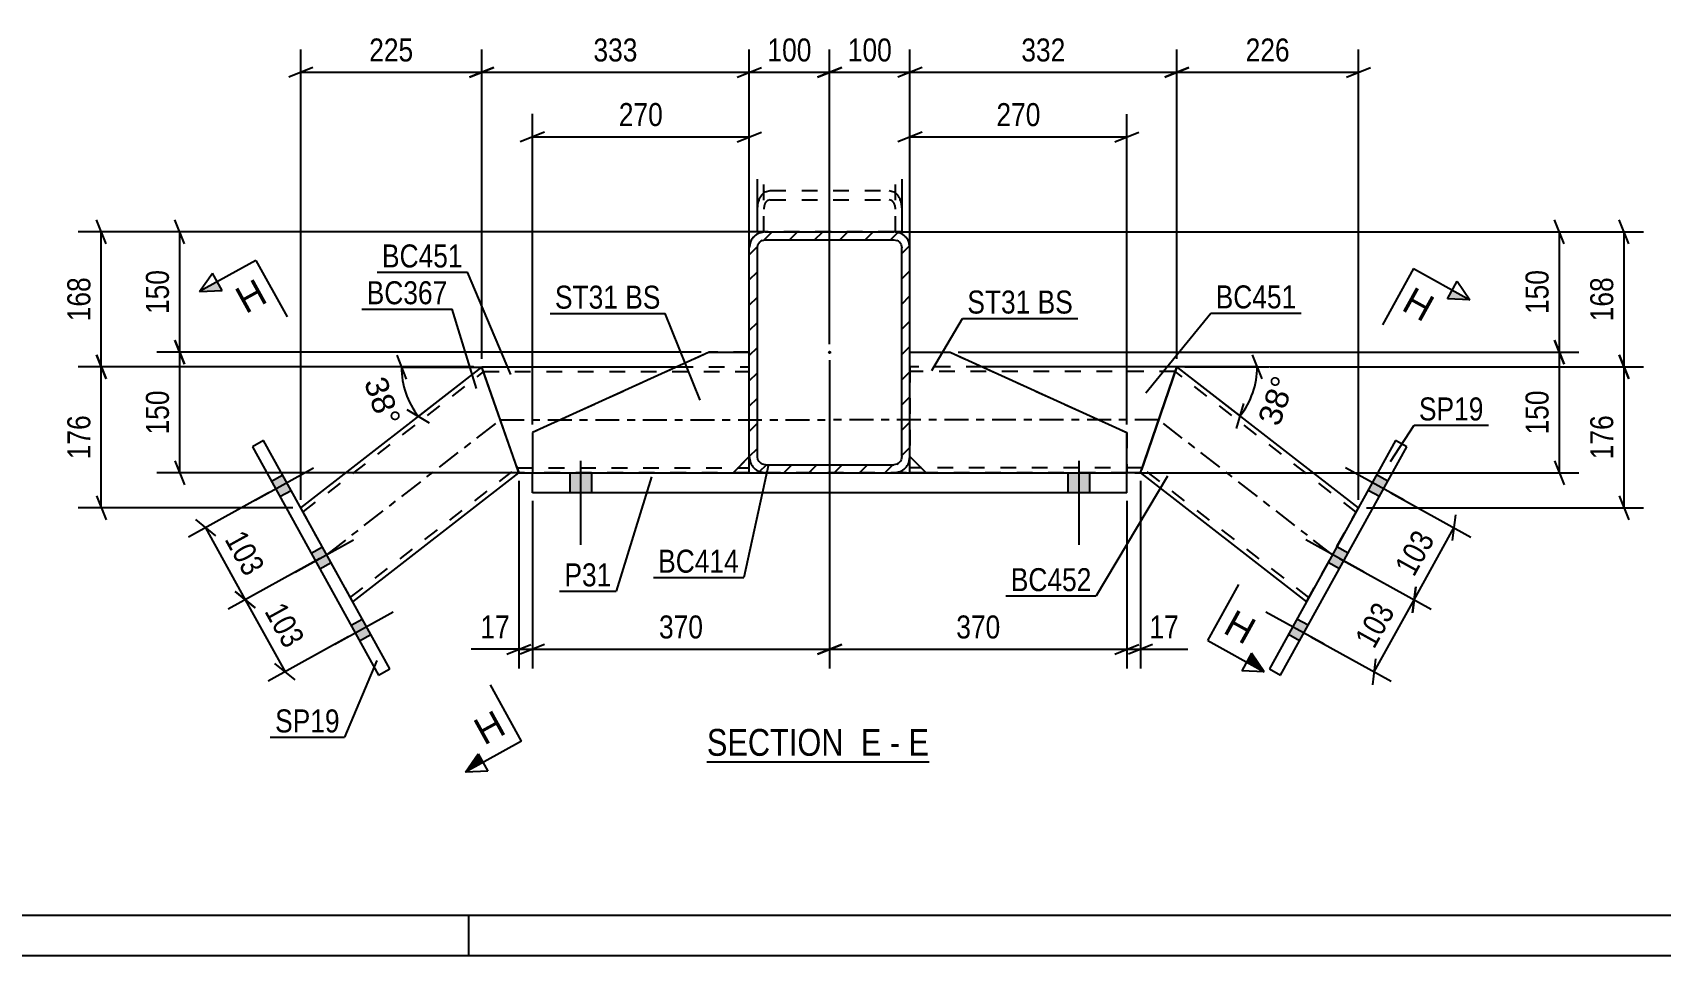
# Model space of a CAD drawing. Header units: millimetres. Extents: x -93 to 748, y -451 to 143.
# Drawn here: x 63.4 to 266, y -450.9 to -335.9 of the extents above; entities that cross this region are included whole.
import ezdxf

# ---------------------------------------------------------------- set-up
doc = ezdxf.new("R2010")
doc.units = ezdxf.units.MM
doc.linetypes.add('DXK_LINE_DOT2', pattern=[3.9198, 1.9599, -1.9599])
doc.linetypes.add('DXK_LINE_DOT3', pattern=[5.9187, 2.979, -0.9799, 0.9799, -0.9799])
doc.styles.add('Arial', font='ARIAL.TTF', dxfattribs={"height": 0.2})
doc.styles.add('Arial Narrow', font='ARIALN.TTF', dxfattribs={"height": 0.2})

# ---------------------------------------------------------------- blocks, each defined once
blk = doc.blocks.new('Unknown-761544515-1135')
at = {"color": 5, "linetype": 'Continuous'}
for p, q in [((-88.35, -445.85), (742.65, -445.85)), ((117.65, -450.85), (117.65, -445.85)), ((-93.35, -450.85), (747.65, -450.85))]:
    blk.add_line(p, q, dxfattribs=at)
blk = doc.blocks.new('Unknown-761544515-19 - 3501')
at = {"color": 6, "linetype": 'Continuous'}
blk.add_line((147.3, -426.74), (174.95, -426.74), dxfattribs=at)
at = {"color": 0, "linetype": 'Continuous'}
for points in [[(165.41, -425.99), (165.41, -422.49), (147.3, -422.49), (147.3, -425.99)], [(169.02, -425.99), (169.02, -422.49), (166.46, -422.49), (166.46, -425.99)], [(171.34, -425.99), (171.34, -422.49), (170.07, -422.49), (170.07, -425.99)], [(174.95, -425.99), (174.95, -422.49), (172.39, -422.49), (172.39, -425.99)]]:
    blk.add_wipeout(points, dxfattribs=at)
at = {"color": 7, "linetype": 'Continuous', "style": 'Arial Narrow'}
for s, p in [('SECTION ', (147.3, -425.99)), ('E', (166.46, -425.99)), ('E', (172.39, -425.99)), ('-', (170.07, -425.99))]:
    blk.add_text(s, height=3.34, dxfattribs=at).set_placement(p)
blk = doc.blocks.new('Part-761544515-3544 - 3501')
at = {"color": 2, "linetype": 'Continuous'}
for p, q in [((205.79, -377.54), (201.68, -389.54)), ((228.4, -395.1), (205.79, -377.54)), ((201.3, -390.64), (201.27, -390.74)), ((201.27, -390.74), (221.94, -406.8)), ((201.3, -390.64), (201.68, -389.54))]:
    blk.add_line(p, q, dxfattribs=at)
at = {"color": 7, "linetype": 'DXK_LINE_DOT2'}
for p, q in [((228.11, -395.64), (205.59, -378.14)), ((201.68, -389.54), (201.39, -390.38)), ((222.24, -406.27), (201.47, -390.14)), ((221.94, -406.8), (228.4, -395.1))]:
    blk.add_line(p, q, dxfattribs=at)
at = {"color": 7, "linetype": 'DXK_LINE_DOT3'}
blk.add_line((225.17, -400.95), (203.53, -384.14), dxfattribs=at)
blk = doc.blocks.new('Part-761544515-3529 - 3501')
at = {"color": 2, "linetype": 'Continuous'}
for p, q in [((233.03, -386.73), (217.31, -415.18)), ((234.43, -387.5), (233.03, -386.73)), ((218.71, -415.95), (234.43, -387.5)), ((217.31, -415.18), (218.71, -415.95))]:
    blk.add_line(p, q, dxfattribs=at)
blk = doc.blocks.new('Part-761544515-3534 - 3501')
at = {"color": 2, "linetype": 'Continuous'}
for p, q in [((96.75, -395.1), (119.29, -377.59)), ((123.47, -389.54), (119.71, -378.79)), ((103.22, -406.8), (123.89, -390.74)), ((123.89, -390.74), (123.47, -389.54))]:
    blk.add_line(p, q, dxfattribs=at)
at = {"color": 7, "linetype": 'DXK_LINE_DOT2'}
for p, q in [((97.05, -395.63), (119.5, -378.19)), ((119.71, -378.79), (119.29, -377.59)), ((102.92, -406.27), (123.68, -390.14)), ((123.86, -390.64), (123.77, -390.39)), ((123.89, -390.74), (123.86, -390.64)), ((103.22, -406.8), (96.75, -395.1))]:
    blk.add_line(p, q, dxfattribs=at)
at = {"color": 7, "linetype": 'DXK_LINE_DOT3'}
blk.add_line((99.99, -400.95), (121.59, -384.16), dxfattribs=at)
blk = doc.blocks.new('Part-761544515-3658 - 3501')
at = {"color": 2, "linetype": 'Continuous'}
for p, q in [((125.58, -390.74), (125.58, -390.74)), ((125.58, -393.24), (125.58, -390.74)), ((125.58, -390.74), (199.58, -390.74)), ((199.58, -390.74), (199.58, -390.74)), ((199.58, -393.24), (199.58, -390.74)), ((125.58, -393.24), (125.58, -393.24)), ((199.58, -393.24), (125.58, -393.24)), ((199.58, -393.24), (199.58, -393.24))]:
    blk.add_line(p, q, dxfattribs=at)
at = {"color": 7, "linetype": 'DXK_LINE_DOT2'}
for p, q in [((199.58, -390.74), (125.58, -390.74)), ((199.58, -393.24), (125.58, -393.24))]:
    blk.add_line(p, q, dxfattribs=at)
blk = doc.blocks.new('Part-761544515-3539 - 3501')
at = {"color": 2, "linetype": 'Continuous'}
for p, q in [((119.27, -377.54), (143.62, -377.54)), ((123.47, -389.54), (119.27, -377.54)), ((152.58, -389.54), (152.58, -388.74)), ((123.63, -389.99), (123.47, -389.54)), ((123.63, -390), (123.77, -390.39)), ((123.86, -390.64), (123.77, -390.39)), ((123.89, -390.74), (123.86, -390.64)), ((123.89, -390.74), (125.58, -390.74)), ((150.58, -390.74), (152.58, -390.74)), ((152.58, -390.74), (152.58, -389.54))]:
    blk.add_line(p, q, dxfattribs=at)
at = {"color": 7, "linetype": 'DXK_LINE_DOT2'}
for p, q in [((119.48, -378.14), (152.58, -378.14)), ((143.62, -377.54), (152.58, -377.54)), ((152.58, -388.74), (152.58, -377.54)), ((152.58, -378.18), (152.58, -378.14)), ((123.47, -389.54), (123.47, -389.54)), ((123.47, -389.54), (123.47, -389.54)), ((123.47, -389.54), (123.47, -389.54)), ((123.63, -390), (123.63, -389.99)), ((123.63, -389.99), (123.63, -390)), ((123.68, -390.14), (152.58, -390.14)), ((123.77, -390.39), (123.77, -390.38)), ((123.77, -390.38), (123.77, -390.39)), ((123.77, -390.39), (123.89, -390.74)), ((125.58, -390.74), (150.58, -390.74)), ((152.58, -390.64), (152.58, -390.38)), ((152.58, -390.74), (152.58, -390.64))]:
    blk.add_line(p, q, dxfattribs=at)
at = {"color": 7, "linetype": 'DXK_LINE_DOT3'}
blk.add_line((121.58, -384.14), (162.58, -384.14), dxfattribs=at)
blk = doc.blocks.new('Part-761544515-3549 - 3501')
at = {"color": 7, "linetype": 'DXK_LINE_DOT2'}
for p, q in [((181.54, -377.54), (172.58, -377.54)), ((172.58, -377.63), (172.58, -377.54)), ((172.58, -377.54), (172.58, -388.74)), ((205.59, -378.14), (172.58, -378.14)), ((172.58, -389.99), (172.58, -389.54)), ((172.58, -389.96), (172.58, -389.77)), ((172.58, -389.99), (172.58, -389.96)), ((172.58, -390.09), (172.58, -389.99)), ((172.58, -389.99), (172.58, -390.09)), ((172.58, -390.14), (172.58, -390.09)), ((172.58, -390.09), (172.58, -390.14)), ((172.58, -390.38), (172.58, -390.09)), ((201.47, -390.14), (172.58, -390.14)), ((199.58, -390.74), (174.58, -390.74))]:
    blk.add_line(p, q, dxfattribs=at)
at = {"color": 2, "linetype": 'Continuous'}
for p, q in [((205.79, -377.54), (181.54, -377.54)), ((201.27, -390.74), (205.79, -377.54)), ((172.58, -389.54), (172.58, -388.74)), ((172.58, -390.38), (172.58, -389.54)), ((172.58, -390.64), (172.58, -390.38)), ((172.58, -390.74), (172.58, -390.64)), ((174.58, -390.74), (172.58, -390.74)), ((201.27, -390.74), (199.58, -390.74))]:
    blk.add_line(p, q, dxfattribs=at)
at = {"color": 7, "linetype": 'DXK_LINE_DOT3'}
blk.add_line((203.53, -384.14), (162.58, -384.14), dxfattribs=at)
blk = doc.blocks.new('Part-761544515-3556 - 3501')
at = {"color": 2, "linetype": 'Continuous'}
for p, q in [((147.58, -375.74), (125.58, -385.74)), ((147.58, -375.74), (152.58, -375.74)), ((125.58, -385.74), (125.58, -390.74)), ((150.58, -390.74), (152.58, -388.74))]:
    blk.add_line(p, q, dxfattribs=at)
at = {"color": 7, "linetype": 'DXK_LINE_DOT2'}
for p, q in [((152.58, -388.74), (152.58, -375.74)), ((152.58, -375.74), (152.58, -375.74)), ((152.58, -375.74), (152.58, -375.74)), ((152.58, -388.74), (152.58, -388.74)), ((152.58, -388.74), (152.58, -388.74)), ((125.58, -390.74), (150.58, -390.74))]:
    blk.add_line(p, q, dxfattribs=at)
blk = doc.blocks.new('Bolt-761544515-3668 - 3501')
at = {"linetype": 'Continuous'}
for points in [[(231, -393.72), (232.06, -391.79), (230.66, -391.02), (229.6, -392.94)], [(231, -393.72), (232.06, -391.79), (230.66, -391.02), (229.6, -392.94)], [(231, -393.72), (232.06, -391.79), (230.66, -391.02), (229.6, -392.94)], [(226.04, -402.69), (227.11, -400.76), (225.71, -399.99), (224.64, -401.92)], [(226.04, -402.69), (227.11, -400.76), (225.71, -399.99), (224.64, -401.92)], [(221.08, -411.66), (222.15, -409.73), (220.75, -408.96), (219.68, -410.89)], [(221.08, -411.66), (222.15, -409.73), (220.75, -408.96), (219.68, -410.89)], [(221.08, -411.66), (222.15, -409.73), (220.75, -408.96), (219.68, -410.89)]]:
    blk.add_hatch(color=1, dxfattribs=at).paths.add_polyline_path(points)
at = {"color": 1, "linetype": 'Continuous'}
for p, q in [((234.07, -394.16), (226.8, -390.14)), ((234.07, -394.16), (226.8, -390.14)), ((234.07, -394.16), (226.8, -390.14)), ((232.06, -391.79), (230.66, -391.02)), ((232.06, -391.79), (230.66, -391.02)), ((232.06, -391.79), (230.66, -391.02)), ((231, -393.72), (229.6, -392.94)), ((231, -393.72), (229.6, -392.94)), ((231, -393.72), (229.6, -392.94)), ((229.11, -403.13), (221.85, -399.11)), ((229.11, -403.13), (221.85, -399.11)), ((227.11, -400.76), (225.71, -399.99)), ((227.11, -400.76), (225.71, -399.99)), ((226.04, -402.69), (224.64, -401.92)), ((226.04, -402.69), (224.64, -401.92)), ((224.15, -412.1), (216.89, -408.09)), ((224.15, -412.1), (216.89, -408.09)), ((224.15, -412.1), (216.89, -408.09)), ((222.15, -409.73), (220.75, -408.96)), ((222.15, -409.73), (220.75, -408.96)), ((222.15, -409.73), (220.75, -408.96)), ((221.08, -411.66), (219.68, -410.89)), ((221.08, -411.66), (219.68, -410.89)), ((221.08, -411.66), (219.68, -410.89))]:
    blk.add_line(p, q, dxfattribs=at)
blk = doc.blocks.new('Part-761544515-3557 - 3501')
at = {"color": 7, "linetype": 'DXK_LINE_DOT2'}
for p, q in [((147.58, -375.74), (125.58, -385.74)), ((152.58, -375.74), (147.58, -375.74)), ((152.58, -388.74), (152.58, -375.74)), ((125.58, -385.74), (125.58, -390.74)), ((150.58, -390.74), (152.58, -388.74)), ((125.58, -390.74), (150.58, -390.74))]:
    blk.add_line(p, q, dxfattribs=at)
blk = doc.blocks.new('Part-761544515-3558 - 3501')
at = {"color": 7, "linetype": 'DXK_LINE_DOT2'}
for p, q in [((147.58, -375.74), (125.58, -385.74)), ((152.58, -375.74), (147.58, -375.74)), ((152.58, -388.74), (152.58, -375.74)), ((125.58, -385.74), (125.58, -390.74)), ((150.58, -390.74), (152.58, -388.74)), ((125.58, -390.74), (150.58, -390.74))]:
    blk.add_line(p, q, dxfattribs=at)
blk = doc.blocks.new('Part-761544515-3559 - 3501')
at = {"color": 2, "linetype": 'Continuous'}
for p, q in [((172.58, -388.74), (172.58, -375.74)), ((172.58, -375.74), (177.58, -375.74)), ((177.58, -375.74), (199.58, -385.74)), ((199.58, -390.74), (199.58, -385.74)), ((174.58, -390.74), (172.58, -388.74))]:
    blk.add_line(p, q, dxfattribs=at)
at = {"color": 7, "linetype": 'DXK_LINE_DOT2'}
blk.add_line((199.58, -390.74), (174.58, -390.74), dxfattribs=at)
blk = doc.blocks.new('Part-761544515-3560 - 3501')
at = {"color": 7, "linetype": 'DXK_LINE_DOT2'}
for p, q in [((172.58, -388.74), (172.58, -375.74)), ((172.58, -375.74), (177.58, -375.74)), ((177.58, -375.74), (199.58, -385.74)), ((199.58, -385.74), (199.58, -390.74)), ((174.58, -390.74), (172.58, -388.74)), ((199.58, -390.74), (174.58, -390.74))]:
    blk.add_line(p, q, dxfattribs=at)
blk = doc.blocks.new('Part-761544515-3561 - 3501')
at = {"color": 7, "linetype": 'DXK_LINE_DOT2'}
for p, q in [((172.58, -388.74), (172.58, -375.74)), ((172.58, -375.74), (177.58, -375.74)), ((177.58, -375.74), (199.58, -385.74)), ((199.58, -385.74), (199.58, -390.74)), ((174.58, -390.74), (172.58, -388.74)), ((199.58, -390.74), (174.58, -390.74))]:
    blk.add_line(p, q, dxfattribs=at)
blk = doc.blocks.new('Part-761544515-3566 - 3501')
at = {"color": 2, "linetype": 'Continuous'}
for p, q in [((92.13, -386.73), (90.73, -387.5)), ((107.85, -415.17), (92.13, -386.73)), ((90.73, -387.5), (106.44, -415.95)), ((106.44, -415.95), (107.85, -415.17))]:
    blk.add_line(p, q, dxfattribs=at)
blk = doc.blocks.new('Part-761544515-3582 - 3501')
at = {"linetype": 'Continuous'}
h = blk.add_hatch(dxfattribs=at)
h.set_pattern_fill('', scale=0.7, style=0, pattern_type=0)
h.set_pattern_definition([(45, (152.5773, -388.735), (-1.57154, 1.57154), [])])
h.paths.add_polyline_path([(152.58, -362.74), (152.58, -388.74), (152.73, -389.5), (153.16, -390.15), (153.81, -390.58), (154.58, -390.74), (170.58, -390.74), (171.34, -390.58), (171.99, -390.15), (172.43, -389.5), (172.58, -388.74), (172.58, -362.74), (172.43, -361.97), (171.99, -361.32), (171.34, -360.89), (170.58, -360.74), (154.58, -360.74), (153.81, -360.89), (153.16, -361.32), (152.73, -361.97)])
h.paths.add_polyline_path([(153.87, -362.03), (154.19, -361.81), (154.58, -361.74), (170.58, -361.74), (170.96, -361.81), (171.28, -362.03), (171.5, -362.35), (171.58, -362.74), (171.58, -388.74), (171.5, -389.12), (171.28, -389.44), (170.96, -389.66), (170.58, -389.74), (154.58, -389.74), (154.19, -389.66), (153.87, -389.44), (153.65, -389.12), (153.58, -388.74), (153.58, -362.74), (153.65, -362.35)])
blk.add_hatch(color=30, dxfattribs=at).paths.add_polyline_path([(162.58, -375.84, -1), (162.58, -375.64, -1)])
at = {"color": 2, "linetype": 'Continuous'}
for p, q in [((152.73, -361.97), (152.58, -362.74)), ((153.58, -362.74), (153.65, -362.35)), ((154.58, -360.74), (153.81, -360.89)), ((154.19, -361.81), (154.58, -361.74)), ((154.58, -360.74), (170.58, -360.74)), ((154.58, -361.74), (170.58, -361.74)), ((171.34, -360.89), (170.58, -360.74)), ((170.58, -361.74), (170.96, -361.81)), ((171.5, -362.35), (171.58, -362.74)), ((172.58, -362.74), (172.43, -361.97)), ((152.58, -388.74), (152.58, -362.74)), ((153.58, -388.74), (153.58, -362.74)), ((171.58, -388.74), (171.58, -362.74)), ((172.58, -388.74), (172.58, -362.74)), ((152.58, -388.74), (152.73, -389.5)), ((153.65, -389.12), (153.58, -388.74)), ((171.58, -388.74), (171.5, -389.12)), ((172.43, -389.5), (172.58, -388.74)), ((153.81, -390.58), (154.58, -390.74)), ((154.58, -389.74), (154.19, -389.66)), ((154.58, -389.74), (170.58, -389.74)), ((154.58, -390.74), (170.58, -390.74)), ((170.96, -389.66), (170.58, -389.74)), ((170.58, -390.74), (171.34, -390.58))]:
    blk.add_line(p, q, dxfattribs=at)
at = {"color": 30, "linetype": 'DXK_LINE_DOT3'}
blk.add_line((162.58, -375.74), (162.58, -375.74), dxfattribs=at)
at = {"color": 30, "linetype": 'Continuous'}
blk.add_circle((162.58, -375.74), 0.1, dxfattribs=at)
at = {"color": 2, "linetype": 'Continuous'}
for centre, radius, start, end in [((154.58, -362.74), 2, 112.5, 157.5), ((154.58, -362.74), 1, 112.5, 157.5), ((170.58, -362.74), 1, 22.5, 67.5), ((170.58, -362.74), 2, 22.5, 67.5), ((154.58, -388.74), 2, 202.5, 247.5), ((154.58, -388.74), 1, 202.5, 247.5), ((170.58, -388.74), 1, 292.5, 337.5), ((170.58, -388.74), 2, 292.5, 337.5)]:
    blk.add_arc(centre, radius, start, end, dxfattribs=at)
blk = doc.blocks.new('Part-761544515-3627 - 3501')
at = {"color": 2, "linetype": 'Continuous'}
for p, q in [((153.58, -360.74), (153.58, -354.17)), ((171.58, -354.17), (171.58, -360.74)), ((154.56, -360.74), (153.58, -360.74)), ((154.56, -360.74), (154.58, -360.74)), ((171.11, -360.74), (170.58, -360.74)), ((171.58, -360.74), (171.11, -360.74))]:
    blk.add_line(p, q, dxfattribs=at)
at = {"color": 7, "linetype": 'DXK_LINE_DOT2'}
for p, q in [((154.38, -360.74), (154.38, -354.17)), ((170.78, -360.74), (170.78, -354.17)), ((154.56, -355.76), (155.18, -355.58)), ((155.18, -355.58), (169.98, -355.58)), ((169.98, -355.58), (170.59, -355.76)), ((153.58, -357.92), (153.7, -357.02)), ((154.44, -357.47), (154.38, -357.92)), ((155.18, -356.75), (154.87, -356.84)), ((155.18, -356.75), (169.98, -356.75)), ((170.28, -356.84), (169.98, -356.75)), ((170.78, -357.92), (170.72, -357.47)), ((171.46, -357.02), (171.58, -357.92)), ((170.59, -360.74), (154.58, -360.74)), ((171.11, -360.74), (170.78, -360.74))]:
    blk.add_line(p, q, dxfattribs=at)
for centre, radius, start, end in [((155.77, -357.51), 2.13, 124.4664, 166.7051), ((169.39, -357.51), 2.13, 13.2949, 55.5336), ((155.47, -357.71), 1.06, 124.4664, 166.7051), ((169.68, -357.71), 1.06, 13.2949, 55.5336)]:
    blk.add_arc(centre, radius, start, end, dxfattribs=at)
blk = doc.blocks.new('Bolt-761544515-3628 - 3501')
at = {"linetype": 'Continuous'}
blk.add_hatch(color=1, dxfattribs=at).paths.add_polyline_path([(192.23, -393.24), (194.93, -393.24), (194.93, -390.74), (192.23, -390.74)])
blk.add_hatch(color=1, dxfattribs=at).paths.add_polyline_path([(192.23, -393.24), (194.93, -393.24), (194.93, -390.74), (192.23, -390.74)])
blk.add_hatch(color=1, dxfattribs=at).paths.add_polyline_path([(192.23, -393.24), (194.93, -393.24), (194.93, -390.74), (192.23, -390.74)])
at = {"color": 1, "linetype": 'Continuous'}
for p, q in [((192.23, -390.74), (192.23, -393.24)), ((192.23, -390.74), (192.23, -393.24)), ((192.23, -390.74), (192.23, -393.24)), ((193.58, -389.24), (193.58, -399.74)), ((193.58, -389.24), (193.58, -399.74)), ((193.58, -389.24), (193.58, -399.74)), ((194.93, -390.74), (194.93, -393.24)), ((194.93, -390.74), (194.93, -393.24)), ((194.93, -390.74), (194.93, -393.24))]:
    blk.add_line(p, q, dxfattribs=at)
blk = doc.blocks.new('Bolt-761544515-3629 - 3501')
at = {"linetype": 'Continuous'}
blk.add_hatch(color=1, dxfattribs=at).paths.add_polyline_path([(130.23, -393.24), (132.93, -393.24), (132.93, -390.74), (130.23, -390.74)])
blk.add_hatch(color=1, dxfattribs=at).paths.add_polyline_path([(130.23, -393.24), (132.93, -393.24), (132.93, -390.74), (130.23, -390.74)])
blk.add_hatch(color=1, dxfattribs=at).paths.add_polyline_path([(130.23, -393.24), (132.93, -393.24), (132.93, -390.74), (130.23, -390.74)])
at = {"color": 1, "linetype": 'Continuous'}
for p, q in [((130.23, -390.74), (130.23, -393.24)), ((130.23, -390.74), (130.23, -393.24)), ((130.23, -390.74), (130.23, -393.24)), ((131.58, -389.24), (131.58, -399.74)), ((131.58, -389.24), (131.58, -399.74)), ((131.58, -389.24), (131.58, -399.74)), ((132.93, -390.74), (132.93, -393.24)), ((132.93, -390.74), (132.93, -393.24)), ((132.93, -390.74), (132.93, -393.24))]:
    blk.add_line(p, q, dxfattribs=at)
blk = doc.blocks.new('Bolt-761544515-3667 - 3501')
at = {"linetype": 'Continuous'}
for points in [[(93.1, -391.79), (94.16, -393.71), (95.56, -392.94), (94.5, -391.02)], [(93.1, -391.79), (94.16, -393.71), (95.56, -392.94), (94.5, -391.02)], [(93.1, -391.79), (94.16, -393.71), (95.56, -392.94), (94.5, -391.02)], [(98.05, -400.76), (99.12, -402.69), (100.52, -401.91), (99.45, -399.99)], [(98.05, -400.76), (99.12, -402.69), (100.52, -401.91), (99.45, -399.99)], [(103.01, -409.73), (104.08, -411.66), (105.48, -410.88), (104.41, -408.96)], [(103.01, -409.73), (104.08, -411.66), (105.48, -410.88), (104.41, -408.96)], [(103.01, -409.73), (104.08, -411.66), (105.48, -410.88), (104.41, -408.96)]]:
    blk.add_hatch(color=1, dxfattribs=at).paths.add_polyline_path(points)
at = {"color": 1, "linetype": 'Continuous'}
for p, q in [((91.09, -394.15), (98.35, -390.14)), ((91.09, -394.15), (98.35, -390.14)), ((91.09, -394.15), (98.35, -390.14)), ((93.1, -391.79), (94.5, -391.02)), ((93.1, -391.79), (94.5, -391.02)), ((93.1, -391.79), (94.5, -391.02)), ((94.16, -393.71), (95.56, -392.94)), ((94.16, -393.71), (95.56, -392.94)), ((94.16, -393.71), (95.56, -392.94)), ((96.05, -403.13), (103.31, -399.11)), ((96.05, -403.13), (103.31, -399.11)), ((98.05, -400.76), (99.45, -399.99)), ((98.05, -400.76), (99.45, -399.99)), ((99.12, -402.69), (100.52, -401.91)), ((99.12, -402.69), (100.52, -401.91)), ((101, -412.1), (108.27, -408.08)), ((101, -412.1), (108.27, -408.08)), ((101, -412.1), (108.27, -408.08)), ((103.01, -409.73), (104.41, -408.96)), ((103.01, -409.73), (104.41, -408.96)), ((103.01, -409.73), (104.41, -408.96)), ((104.08, -411.66), (105.48, -410.88)), ((104.08, -411.66), (105.48, -410.88)), ((104.08, -411.66), (105.48, -410.88))]:
    blk.add_line(p, q, dxfattribs=at)
blk = doc.blocks.new('StraightDimension-761544515-13696 - 3501')
at = {"color": 7, "linetype": 'Continuous'}
for p, q in [((254.01, -377.24), (252.81, -374.24)), ((178.58, -375.74), (255.81, -375.74)), ((253.41, -390.74), (253.41, -375.74)), ((200.58, -390.74), (255.81, -390.74)), ((252.81, -389.24), (254.01, -392.24))]:
    blk.add_line(p, q, dxfattribs=at)
at = {"color": 0}
blk.add_wipeout([(252.66, -379.89), (248.46, -379.89), (248.46, -386.58), (252.66, -386.58)], dxfattribs=at)
at = {"color": 3, "style": 'Arial Narrow'}
blk.add_text('150', height=2.863, rotation=90.0002, dxfattribs=at).set_placement((252.06, -385.98))
blk = doc.blocks.new('StraightDimension-761544515-3938 - 3501')
at = {"color": 7, "linetype": 'Continuous'}
for p, q in [((162.58, -374.74), (162.58, -338.03)), ((172.58, -374.74), (172.58, -338.03)), ((161.08, -341.48), (164.08, -340.28)), ((174.08, -340.28), (171.08, -341.48)), ((162.58, -340.88), (172.58, -340.88))]:
    blk.add_line(p, q, dxfattribs=at)
at = {"color": 0}
blk.add_wipeout([(170.92, -340.13), (170.92, -335.93), (164.24, -335.93), (164.24, -340.13)], dxfattribs=at)
at = {"color": 3, "style": 'Arial Narrow'}
blk.add_text('100', height=2.863, dxfattribs=at).set_placement((164.84, -339.53))
blk = doc.blocks.new('StraightDimension-761544515-3911 - 3501')
at = {"color": 7, "linetype": 'Continuous'}
for p, q in [((96.75, -394.1), (96.75, -338.03)), ((119.27, -376.54), (119.27, -338.03)), ((98.25, -340.28), (95.25, -341.48)), ((117.77, -341.48), (120.77, -340.28)), ((96.75, -340.88), (119.27, -340.88))]:
    blk.add_line(p, q, dxfattribs=at)
at = {"color": 0}
blk.add_wipeout([(111.35, -340.13), (111.35, -335.93), (104.67, -335.93), (104.67, -340.13)], dxfattribs=at)
at = {"color": 3, "style": 'Arial Narrow'}
blk.add_text('225', height=2.863, dxfattribs=at).set_placement((105.27, -339.53))
blk = doc.blocks.new('StraightDimension-761544515-3722 - 3501')
at = {"color": 7, "linetype": 'Continuous'}
for p, q in [((262.06, -362.24), (260.86, -359.24)), ((171.18, -360.74), (263.86, -360.74)), ((261.46, -377.54), (261.46, -360.74)), ((260.86, -376.04), (262.06, -379.04)), ((206.79, -377.54), (263.86, -377.54))]:
    blk.add_line(p, q, dxfattribs=at)
at = {"color": 0}
blk.add_wipeout([(260.71, -365.79), (256.51, -365.79), (256.51, -372.48), (260.71, -372.48)], dxfattribs=at)
at = {"color": 3, "style": 'Arial Narrow'}
blk.add_text('168', height=2.863, rotation=90.0002, dxfattribs=at).set_placement((260.11, -371.88))
blk = doc.blocks.new('StraightDimension-761544515-3678 - 3501')
at = {"color": 7, "linetype": 'Continuous'}
for p, q in [((125.58, -384.74), (125.58, -346.07)), ((152.58, -362.14), (152.58, -346.07)), ((127.08, -348.32), (124.08, -349.52)), ((151.08, -349.52), (154.08, -348.32)), ((125.58, -348.92), (152.58, -348.92))]:
    blk.add_line(p, q, dxfattribs=at)
at = {"color": 0}
blk.add_wipeout([(142.42, -348.17), (142.42, -343.97), (135.74, -343.97), (135.74, -348.17)], dxfattribs=at)
at = {"color": 3, "style": 'Arial Narrow'}
blk.add_text('270', height=2.863, dxfattribs=at).set_placement((136.34, -347.57))
blk = doc.blocks.new('StraightDimension-761544515-3784 - 3501')
at = {"color": 7, "linetype": 'Continuous'}
for p, q in [((201.27, -391.74), (201.27, -415.13)), ((199.58, -394.24), (199.58, -415.13)), ((198.08, -413.33), (201.08, -412.13)), ((199.58, -412.73), (201.27, -412.73)), ((202.77, -412.13), (199.77, -413.33))]:
    blk.add_line(p, q, dxfattribs=at)
at = {"color": 0}
blk.add_wipeout([(206.65, -411.98), (206.65, -407.78), (201.79, -407.78), (201.79, -411.98)], dxfattribs=at)
at = {"color": 7, "linetype": 'Continuous'}
blk.add_line((201.27, -412.73), (207.17, -412.73), dxfattribs=at)
blk.add_line((201.27, -412.73), (207.17, -412.73), dxfattribs=at)
at = {"color": 3, "style": 'Arial Narrow'}
blk.add_text('17', height=2.863, dxfattribs=at).set_placement((202.39, -411.38))
blk = doc.blocks.new('StraightDimension-761544515-3701 - 3501')
at = {"color": 7, "linetype": 'Continuous'}
for p, q in [((262.06, -379.04), (260.86, -376.04)), ((206.79, -377.54), (263.86, -377.54)), ((261.46, -395.1), (261.46, -377.54)), ((229.4, -395.1), (263.86, -395.1)), ((260.86, -393.6), (262.06, -396.6))]:
    blk.add_line(p, q, dxfattribs=at)
at = {"color": 0}
blk.add_wipeout([(260.71, -382.98), (256.51, -382.98), (256.51, -389.66), (260.71, -389.66)], dxfattribs=at)
at = {"color": 3, "style": 'Arial Narrow'}
blk.add_text('176', height=2.863, rotation=90.0002, dxfattribs=at).set_placement((260.11, -389.06))
blk = doc.blocks.new('StraightDimension-761544515-3996 - 3501')
at = {"color": 7, "linetype": 'Continuous'}
for p, q in [((152.58, -374.74), (152.58, -338.03)), ((162.58, -374.74), (162.58, -338.03)), ((151.08, -341.48), (154.08, -340.28)), ((164.08, -340.28), (161.08, -341.48)), ((152.58, -340.88), (162.58, -340.88))]:
    blk.add_line(p, q, dxfattribs=at)
at = {"color": 0}
blk.add_wipeout([(160.92, -340.13), (160.92, -335.93), (154.24, -335.93), (154.24, -340.13)], dxfattribs=at)
at = {"color": 3, "style": 'Arial Narrow'}
blk.add_text('100', height=2.863, dxfattribs=at).set_placement((154.84, -339.53))
blk = doc.blocks.new('StraightDimension-761544515-4139 - 3501')
at = {"color": 7, "linetype": 'Continuous'}
for p, q in [((99.11, -401.43), (87.73, -407.72)), ((88.58, -405.54), (91.08, -407.58)), ((89.83, -406.56), (94.79, -415.53)), ((102.67, -411.18), (92.69, -416.69)), ((96.04, -416.55), (93.54, -414.51))]:
    blk.add_line(p, q, dxfattribs=at)
at = {"color": 0}
blk.add_wipeout([(94.58, -413.61), (98.26, -411.58), (95.03, -405.73), (91.35, -407.76)], dxfattribs=at)
at = {"color": 3, "style": 'Arial Narrow'}
blk.add_text('103', height=2.863, rotation=-61.0773, dxfattribs=at).set_placement((92.17, -407.99))
blk = doc.blocks.new('StraightDimension-761544515-3833 - 3501')
at = {"color": 7, "linetype": 'Continuous'}
for p, q in [((172.58, -362.14), (172.58, -346.08)), ((199.58, -384.74), (199.58, -346.08)), ((174.08, -348.33), (171.08, -349.53)), ((198.08, -349.53), (201.08, -348.33)), ((172.58, -348.93), (199.58, -348.93))]:
    blk.add_line(p, q, dxfattribs=at)
at = {"color": 0}
blk.add_wipeout([(189.42, -348.18), (189.42, -343.98), (182.74, -343.98), (182.74, -348.18)], dxfattribs=at)
at = {"color": 3, "style": 'Arial Narrow'}
blk.add_text('270', height=2.863, dxfattribs=at).set_placement((183.34, -347.58))
blk = doc.blocks.new('StraightDimension-761544515-3736 - 3501')
at = {"color": 7, "linetype": 'Continuous'}
for p, q in [((162.58, -376.74), (162.58, -415.13)), ((125.58, -394.24), (125.58, -415.13)), ((127.08, -412.13), (124.08, -413.33)), ((125.58, -412.73), (162.58, -412.73)), ((161.08, -413.33), (164.08, -412.13))]:
    blk.add_line(p, q, dxfattribs=at)
at = {"color": 0}
blk.add_wipeout([(147.42, -411.98), (147.42, -407.78), (140.74, -407.78), (140.74, -411.98)], dxfattribs=at)
at = {"color": 3, "style": 'Arial Narrow'}
blk.add_text('370', height=2.863, dxfattribs=at).set_placement((141.34, -411.38))
blk = doc.blocks.new('StraightDimension-761544515-3884 - 3501')
at = {"color": 7, "linetype": 'Continuous'}
for p, q in [((205.79, -376.54), (205.79, -338.03)), ((228.4, -394.1), (228.4, -338.03)), ((207.29, -340.28), (204.29, -341.48)), ((226.9, -341.48), (229.9, -340.28)), ((205.79, -340.88), (228.4, -340.88))]:
    blk.add_line(p, q, dxfattribs=at)
at = {"color": 0}
blk.add_wipeout([(220.44, -340.13), (220.44, -335.93), (213.76, -335.93), (213.76, -340.13)], dxfattribs=at)
at = {"color": 3, "style": 'Arial Narrow'}
blk.add_text('226', height=2.863, dxfattribs=at).set_placement((214.36, -339.53))
blk = doc.blocks.new('StraightDimension-761544515-13695 - 3501')
at = {"color": 7, "linetype": 'Continuous'}
for p, q in [((254.01, -362.24), (252.81, -359.24)), ((171.18, -360.74), (255.81, -360.74)), ((253.41, -375.74), (253.41, -360.74)), ((252.81, -374.24), (254.01, -377.24)), ((178.58, -375.74), (255.81, -375.74))]:
    blk.add_line(p, q, dxfattribs=at)
at = {"color": 0}
blk.add_wipeout([(252.66, -364.89), (248.46, -364.89), (248.46, -371.58), (252.66, -371.58)], dxfattribs=at)
at = {"color": 3, "style": 'Arial Narrow'}
blk.add_text('150', height=2.863, rotation=90.0002, dxfattribs=at).set_placement((252.06, -370.98))
blk = doc.blocks.new('StraightDimension-761544515-3856 - 3501')
at = {"color": 7, "linetype": 'Continuous'}
for p, q in [((119.27, -376.54), (119.27, -338.03)), ((152.58, -374.74), (152.58, -338.03)), ((120.77, -340.28), (117.77, -341.48)), ((151.08, -341.48), (154.08, -340.28)), ((119.27, -340.88), (152.58, -340.88))]:
    blk.add_line(p, q, dxfattribs=at)
at = {"color": 0}
blk.add_wipeout([(139.27, -340.13), (139.27, -335.93), (132.58, -335.93), (132.58, -340.13)], dxfattribs=at)
at = {"color": 3, "style": 'Arial Narrow'}
blk.add_text('333', height=2.863, dxfattribs=at).set_placement((133.18, -339.53))
blk = doc.blocks.new('StraightDimension-761544515-3760 - 3501')
at = {"color": 7, "linetype": 'Continuous'}
for p, q in [((123.89, -391.74), (123.89, -415.13)), ((125.58, -394.24), (125.58, -415.13)), ((122.39, -413.33), (125.39, -412.13)), ((123.89, -412.73), (125.58, -412.73)), ((127.08, -412.13), (124.08, -413.33))]:
    blk.add_line(p, q, dxfattribs=at)
at = {"color": 0}
blk.add_wipeout([(123.36, -411.98), (123.36, -407.78), (118.51, -407.78), (118.51, -411.98)], dxfattribs=at)
at = {"color": 7, "linetype": 'Continuous'}
blk.add_line((123.89, -412.73), (117.98, -412.73), dxfattribs=at)
blk.add_line((123.89, -412.73), (117.98, -412.73), dxfattribs=at)
at = {"color": 3, "style": 'Arial Narrow'}
blk.add_text('17', height=2.863, dxfattribs=at).set_placement((119.11, -411.38))
blk = doc.blocks.new('StraightDimension-761544515-3808 - 3501')
at = {"color": 7, "linetype": 'Continuous'}
for p, q in [((162.58, -376.74), (162.58, -415.13)), ((199.58, -394.24), (199.58, -415.13)), ((164.08, -412.13), (161.08, -413.33)), ((162.58, -412.73), (199.58, -412.73)), ((198.08, -413.33), (201.08, -412.13))]:
    blk.add_line(p, q, dxfattribs=at)
at = {"color": 0}
blk.add_wipeout([(184.42, -411.98), (184.42, -407.78), (177.74, -407.78), (177.74, -411.98)], dxfattribs=at)
at = {"color": 3, "style": 'Arial Narrow'}
blk.add_text('370', height=2.863, dxfattribs=at).set_placement((178.34, -411.38))
blk = doc.blocks.new('StraightDimension-761544515-3969 - 3501')
at = {"color": 7, "linetype": 'Continuous'}
for p, q in [((172.58, -374.74), (172.58, -338.03)), ((205.79, -376.54), (205.79, -338.03)), ((174.08, -340.28), (171.08, -341.48)), ((204.29, -341.48), (207.29, -340.28)), ((172.58, -340.88), (205.79, -340.88))]:
    blk.add_line(p, q, dxfattribs=at)
at = {"color": 0}
blk.add_wipeout([(192.53, -340.13), (192.53, -335.93), (185.84, -335.93), (185.84, -340.13)], dxfattribs=at)
at = {"color": 3, "style": 'Arial Narrow'}
blk.add_text('332', height=2.863, dxfattribs=at).set_placement((186.44, -339.53))
blk = doc.blocks.new('StraightDimension-761544515-4028 - 3501')
at = {"color": 7, "linetype": 'Continuous'}
for p, q in [((82.29, -377.24), (81.09, -374.24)), ((146.58, -375.74), (78.84, -375.74)), ((81.69, -390.74), (81.69, -375.74)), ((124.58, -390.74), (78.84, -390.74)), ((81.09, -389.24), (82.29, -392.24))]:
    blk.add_line(p, q, dxfattribs=at)
at = {"color": 0}
blk.add_wipeout([(80.94, -379.89), (76.74, -379.89), (76.74, -386.58), (80.94, -386.58)], dxfattribs=at)
at = {"color": 3, "style": 'Arial Narrow'}
blk.add_text('150', height=2.863, rotation=90.0002, dxfattribs=at).set_placement((80.34, -385.98))
blk = doc.blocks.new('StraightDimension-761544515-4044 - 3501')
at = {"color": 7, "linetype": 'Continuous'}
for p, q in [((82.29, -362.24), (81.09, -359.24)), ((153.98, -360.74), (78.84, -360.74)), ((81.69, -375.74), (81.69, -360.74)), ((81.09, -374.24), (82.29, -377.24)), ((146.58, -375.74), (78.84, -375.74))]:
    blk.add_line(p, q, dxfattribs=at)
at = {"color": 0}
blk.add_wipeout([(80.94, -364.89), (76.74, -364.89), (76.74, -371.58), (80.94, -371.58)], dxfattribs=at)
at = {"color": 3, "style": 'Arial Narrow'}
blk.add_text('150', height=2.863, rotation=90.0002, dxfattribs=at).set_placement((80.34, -370.98))
blk = doc.blocks.new('StraightDimension-761544515-4110 - 3501')
at = {"color": 7, "linetype": 'Continuous'}
for p, q in [((226.05, -401.44), (237.43, -407.72)), ((235.53, -404.96), (235.13, -408.17)), ((230.37, -415.53), (235.33, -406.56)), ((222.49, -411.18), (232.47, -416.69)), ((230.17, -417.14), (230.57, -413.93))]:
    blk.add_line(p, q, dxfattribs=at)
at = {"color": 0}
blk.add_wipeout([(233.81, -407.76), (230.13, -405.73), (226.9, -411.58), (230.58, -413.61)], dxfattribs=at)
at = {"color": 3, "style": 'Arial Narrow'}
blk.add_text('103', height=2.863, rotation=61.0773, dxfattribs=at).set_placement((230.34, -412.8))
blk = doc.blocks.new('StraightDimension-761544515-13845 - 3501')
at = {"color": 7, "linetype": 'Continuous'}
for p, q in [((72.51, -362.24), (71.31, -359.24)), ((153.98, -360.74), (69.06, -360.74)), ((71.91, -377.54), (71.91, -360.74)), ((71.31, -376.04), (72.51, -379.04)), ((118.27, -377.54), (69.06, -377.54))]:
    blk.add_line(p, q, dxfattribs=at)
at = {"color": 0}
blk.add_wipeout([(71.16, -365.79), (66.96, -365.79), (66.96, -372.48), (71.16, -372.48)], dxfattribs=at)
at = {"color": 3, "style": 'Arial Narrow'}
blk.add_text('168', height=2.863, rotation=90.0002, dxfattribs=at).set_placement((70.56, -371.88))
blk = doc.blocks.new('StraightDimension-761544515-4119 - 3501')
at = {"color": 7, "linetype": 'Continuous'}
for p, q in [((232.41, -393.24), (242.38, -398.75)), ((240.48, -395.99), (240.08, -399.19)), ((235.33, -406.56), (240.28, -397.59)), ((226.05, -401.44), (237.43, -407.72)), ((235.13, -408.17), (235.53, -404.96))]:
    blk.add_line(p, q, dxfattribs=at)
at = {"color": 0}
blk.add_wipeout([(238.77, -398.79), (235.09, -396.76), (231.86, -402.61), (235.53, -404.64)], dxfattribs=at)
at = {"color": 3, "style": 'Arial Narrow'}
blk.add_text('103', height=2.863, rotation=61.0773, dxfattribs=at).set_placement((235.3, -403.82))
blk = doc.blocks.new('StraightDimension-761544515-4130 - 3501')
at = {"color": 7, "linetype": 'Continuous'}
for p, q in [((92.75, -393.24), (82.78, -398.75)), ((83.63, -396.57), (86.13, -398.61)), ((84.88, -397.59), (89.83, -406.56)), ((99.11, -401.43), (87.73, -407.72)), ((91.08, -407.58), (88.58, -405.54))]:
    blk.add_line(p, q, dxfattribs=at)
at = {"color": 0}
blk.add_wipeout([(89.63, -404.64), (93.3, -402.61), (90.07, -396.75), (86.39, -398.79)], dxfattribs=at)
at = {"color": 3, "style": 'Arial Narrow'}
blk.add_text('103', height=2.863, rotation=-61.0773, dxfattribs=at).set_placement((87.21, -399.02))
blk = doc.blocks.new('StraightDimension-761544515-13846 - 3501')
at = {"color": 7, "linetype": 'Continuous'}
for p, q in [((72.51, -379.04), (71.31, -376.04)), ((118.27, -377.54), (69.06, -377.54)), ((71.91, -395.1), (71.91, -377.54)), ((95.75, -395.1), (69.06, -395.1)), ((71.31, -393.6), (72.51, -396.6))]:
    blk.add_line(p, q, dxfattribs=at)
at = {"color": 0}
blk.add_wipeout([(71.16, -382.98), (66.96, -382.98), (66.96, -389.66), (71.16, -389.66)], dxfattribs=at)
at = {"color": 3, "style": 'Arial Narrow'}
blk.add_text('176', height=2.863, rotation=90.0002, dxfattribs=at).set_placement((70.56, -389.06))
blk = doc.blocks.new('AngleDimension-761544515-15081 - 3501')
at = {"color": 7, "linetype": 'Continuous'}
for p, q in [((215.19, -376.04), (216.39, -379.04)), ((215.79, -377.54), (205.79, -377.54)), ((213.69, -383.67), (205.79, -377.54)), ((206.79, -377.54), (215.79, -377.54)), ((213.24, -385.22), (214.14, -382.12))]:
    blk.add_line(p, q, dxfattribs=at)
blk.add_arc((205.79, -377.54), 10, 322.1524, 0, dxfattribs=at)
at = {"color": 0}
blk.add_wipeout([(221.25, -379.01), (217.28, -377.64), (214.93, -384.5), (218.9, -385.86)], dxfattribs=at)
at = {"color": 3, "style": 'Arial'}
blk.add_text('38°', height=2.865, rotation=71.0754, dxfattribs=at).set_placement((218.53, -385.1))
blk = doc.blocks.new('AngleDimension-761544515-15091 - 3501')
at = {"color": 7, "linetype": 'Continuous'}
for p, q in [((108.69, -376.09), (109.89, -379.09)), ((118.29, -377.59), (109.29, -377.59)), ((109.29, -377.59), (119.29, -377.59)), ((111.39, -383.73), (119.29, -377.59)), ((112.79, -384.55), (110, -382.91))]:
    blk.add_line(p, q, dxfattribs=at)
blk.add_arc((119.29, -377.59), 10, 180, 217.8476, dxfattribs=at)
at = {"color": 0}
blk.add_wipeout([(106.18, -385.92), (110.15, -384.56), (107.8, -377.7), (103.83, -379.06)], dxfattribs=at)
at = {"color": 3, "style": 'Arial'}
blk.add_text('38°', height=2.865, rotation=-71.0754, dxfattribs=at).set_placement((104.59, -379.44))
blk = doc.blocks.new('MarkSet-761544515-13913 - 3501')
at = {"color": 0}
blk.add_wipeout([(136.24, -370.31), (136.24, -367.31), (128.39, -367.31), (128.39, -370.31)], dxfattribs=at)
blk.add_wipeout([(136.24, -370.31), (136.24, -367.31), (128.39, -367.31), (128.39, -370.31)], dxfattribs=at)
at = {"color": 3, "style": 'Arial Narrow'}
blk.add_text('ST31', height=2.863, dxfattribs=at).set_placement((128.39, -370.31))
at = {"color": 0}
blk.add_wipeout([(141.52, -370.31), (141.52, -367.31), (137.14, -367.31), (137.14, -370.31)], dxfattribs=at)
blk.add_wipeout([(141.52, -370.31), (141.52, -367.31), (137.14, -367.31), (137.14, -370.31)], dxfattribs=at)
at = {"color": 30, "linetype": 'Continuous'}
for p in [(127.79, -370.91), (146.45, -381.72)]:
    blk.add_line(p, (142.12, -370.91), dxfattribs=at)
at = {"color": 3, "style": 'Arial Narrow'}
blk.add_text('BS', height=2.863, dxfattribs=at).set_placement((137.14, -370.31))
blk = doc.blocks.new('Mark-761544515-3525 - 3501')
at = {"color": 0}
blk.add_wipeout([(243.97, -384.23), (243.97, -381.23), (235.93, -381.23), (235.93, -384.23)], dxfattribs=at)
blk.add_wipeout([(243.97, -384.23), (243.97, -381.23), (235.93, -381.23), (235.93, -384.23)], dxfattribs=at)
at = {"color": 30, "linetype": 'Continuous'}
for p, q in [((232.4, -389.33), (235.33, -384.83)), ((235.33, -384.83), (244.57, -384.83))]:
    blk.add_line(p, q, dxfattribs=at)
at = {"color": 3, "style": 'Arial Narrow'}
blk.add_text('SP19', height=2.863, dxfattribs=at).set_placement((235.93, -384.23))
blk = doc.blocks.new('Mark-761544515-3530 - 3501')
at = {"color": 0}
blk.add_wipeout([(115.01, -369.76), (115.01, -366.76), (104.96, -366.76), (104.96, -369.76)], dxfattribs=at)
blk.add_wipeout([(115.01, -369.76), (115.01, -366.76), (104.96, -366.76), (104.96, -369.76)], dxfattribs=at)
at = {"color": 30, "linetype": 'Continuous'}
for p in [(104.36, -370.36), (118.63, -380.24)]:
    blk.add_line(p, (115.61, -370.36), dxfattribs=at)
at = {"color": 3, "style": 'Arial Narrow'}
blk.add_text('BC367', height=2.863, dxfattribs=at).set_placement((104.96, -369.76))
blk = doc.blocks.new('Mark-761544515-3535 - 3501')
at = {"color": 0}
blk.add_wipeout([(116.9, -365.18), (116.9, -362.18), (106.86, -362.18), (106.86, -365.18)], dxfattribs=at)
blk.add_wipeout([(116.9, -365.18), (116.9, -362.18), (106.86, -362.18), (106.86, -365.18)], dxfattribs=at)
at = {"color": 30, "linetype": 'Continuous'}
for p in [(106.26, -365.78), (122.91, -378.51)]:
    blk.add_line(p, (117.5, -365.78), dxfattribs=at)
at = {"color": 3, "style": 'Arial Narrow'}
blk.add_text('BC451', height=2.863, dxfattribs=at).set_placement((106.86, -365.18))
blk = doc.blocks.new('Mark-761544515-3540 - 3501')
at = {"color": 0}
blk.add_wipeout([(195.17, -405.49), (195.17, -402.49), (185.13, -402.49), (185.13, -405.49)], dxfattribs=at)
blk.add_wipeout([(195.17, -405.49), (195.17, -402.49), (185.13, -402.49), (185.13, -405.49)], dxfattribs=at)
at = {"color": 30, "linetype": 'Continuous'}
for p in [(204.62, -391.19), (184.53, -406.09)]:
    blk.add_line(p, (195.77, -406.09), dxfattribs=at)
at = {"color": 3, "style": 'Arial Narrow'}
blk.add_text('BC452', height=2.863, dxfattribs=at).set_placement((185.13, -405.49))
blk = doc.blocks.new('Mark-761544515-3545 - 3501')
at = {"color": 0}
blk.add_wipeout([(220.68, -370.28), (220.68, -367.28), (210.63, -367.28), (210.63, -370.28)], dxfattribs=at)
blk.add_wipeout([(220.68, -370.28), (220.68, -367.28), (210.63, -367.28), (210.63, -370.28)], dxfattribs=at)
at = {"color": 30, "linetype": 'Continuous'}
for p, q in [((201.92, -380.81), (210.03, -370.88)), ((210.03, -370.88), (221.28, -370.88))]:
    blk.add_line(p, q, dxfattribs=at)
at = {"color": 3, "style": 'Arial Narrow'}
blk.add_text('BC451', height=2.863, dxfattribs=at).set_placement((210.63, -370.28))
blk = doc.blocks.new('MarkSet-761544515-13898 - 3501')
at = {"color": 0}
blk.add_wipeout([(187.57, -370.92), (187.57, -367.92), (179.72, -367.92), (179.72, -370.92)], dxfattribs=at)
blk.add_wipeout([(187.57, -370.92), (187.57, -367.92), (179.72, -367.92), (179.72, -370.92)], dxfattribs=at)
at = {"color": 30, "linetype": 'Continuous'}
blk.add_line((175.3, -378.03), (179.12, -371.52), dxfattribs=at)
at = {"color": 3, "style": 'Arial Narrow'}
blk.add_text('ST31', height=2.863, dxfattribs=at).set_placement((179.72, -370.92))
at = {"color": 0}
blk.add_wipeout([(192.86, -370.92), (192.86, -367.92), (188.47, -367.92), (188.47, -370.92)], dxfattribs=at)
blk.add_wipeout([(192.86, -370.92), (192.86, -367.92), (188.47, -367.92), (188.47, -370.92)], dxfattribs=at)
at = {"color": 30, "linetype": 'Continuous'}
blk.add_line((179.12, -371.52), (193.46, -371.52), dxfattribs=at)
at = {"color": 3, "style": 'Arial Narrow'}
blk.add_text('BS', height=2.863, dxfattribs=at).set_placement((188.47, -370.92))
blk = doc.blocks.new('Mark-761544515-3562 - 3501')
at = {"color": 0}
blk.add_wipeout([(101.6, -423.08), (101.6, -420.08), (93.56, -420.08), (93.56, -423.08)], dxfattribs=at)
blk.add_wipeout([(101.6, -423.08), (101.6, -420.08), (93.56, -420.08), (93.56, -423.08)], dxfattribs=at)
at = {"color": 30, "linetype": 'Continuous'}
for p in [(106.21, -414.14), (92.96, -423.68)]:
    blk.add_line(p, (102.2, -423.68), dxfattribs=at)
at = {"color": 3, "style": 'Arial Narrow'}
blk.add_text('SP19', height=2.863, dxfattribs=at).set_placement((93.56, -423.08))
blk = doc.blocks.new('Mark-761544515-3578 - 3501')
at = {"color": 0}
blk.add_wipeout([(151.29, -403.19), (151.29, -400.19), (141.24, -400.19), (141.24, -403.19)], dxfattribs=at)
blk.add_wipeout([(151.29, -403.19), (151.29, -400.19), (141.24, -400.19), (141.24, -403.19)], dxfattribs=at)
at = {"color": 30, "linetype": 'Continuous'}
for p in [(154.99, -389.7), (140.64, -403.79)]:
    blk.add_line(p, (151.89, -403.79), dxfattribs=at)
at = {"color": 3, "style": 'Arial Narrow'}
blk.add_text('BC414', height=2.863, dxfattribs=at).set_placement((141.24, -403.19))
blk = doc.blocks.new('Mark-761544515-3654 - 3501')
at = {"color": 0}
blk.add_wipeout([(135.42, -404.89), (135.42, -401.89), (129.57, -401.89), (129.57, -404.89)], dxfattribs=at)
blk.add_wipeout([(135.42, -404.89), (135.42, -401.89), (129.57, -401.89), (129.57, -404.89)], dxfattribs=at)
at = {"color": 30, "linetype": 'Continuous'}
for p in [(140.41, -391.27), (128.97, -405.49)]:
    blk.add_line(p, (136.02, -405.49), dxfattribs=at)
at = {"color": 3, "style": 'Arial Narrow'}
blk.add_text('P31', height=2.863, dxfattribs=at).set_placement((129.57, -404.89))
blk = doc.blocks.new('SectionMark-761544515-4204 - 3501')
at = {"linetype": 'Continuous'}
blk.add_hatch(color=6, dxfattribs=at).paths.add_polyline_path([(86.35, -366.97), (86.96, -368.07), (84.16, -368.18)])
at = {"color": 6, "linetype": 'Continuous'}
for p, q in [((84.16, -368.18), (85.75, -365.88)), ((86.96, -368.07), (85.75, -365.88)), ((84.16, -368.18), (86.96, -368.07)), ((120.03, -427.92), (117.24, -428.03))]:
    blk.add_line(p, q, dxfattribs=at)
at = {"color": 0, "linetype": 'Continuous'}
for points in [[(92.83, -369.39), (91.14, -366.33), (88.19, -367.96), (89.88, -371.02)], [(122.52, -423.12), (120.83, -420.05), (117.88, -421.68), (119.57, -424.75)]]:
    blk.add_wipeout(points, dxfattribs=at)
at = {"linetype": 'Continuous'}
blk.add_hatch(color=6, dxfattribs=at).paths.add_polyline_path([(118.82, -425.73), (119.43, -426.83), (117.24, -428.03)])
at = {"color": 6, "linetype": 'Continuous'}
for p, q in [((91.17, -364.31), (84.16, -368.18)), ((91.17, -364.31), (95.04, -371.31)), ((124.24, -424.17), (120.37, -417.16)), ((124.24, -424.17), (117.24, -428.03)), ((117.24, -428.03), (118.82, -425.73)), ((118.82, -425.73), (120.03, -427.92))]:
    blk.add_line(p, q, dxfattribs=at)
at = {"color": 3, "linetype": 'Continuous', "style": 'Arial'}
for p in [(89.88, -371.02), (119.57, -424.75)]:
    blk.add_text('H', height=3.34, rotation=28.9229, dxfattribs=at).set_placement(p)
blk = doc.blocks.new('SectionMark-761544515-15099 - 3501')
at = {"linetype": 'Continuous'}
blk.add_hatch(color=6, dxfattribs=at).paths.add_polyline_path([(239.47, -369.09), (240.07, -367.99), (242.26, -369.2)])
at = {"color": 6, "linetype": 'Continuous'}
for p, q in [((239.47, -369.09), (240.68, -366.9)), ((240.68, -366.9), (242.26, -369.2)), ((242.26, -369.2), (239.47, -369.09)), ((216.67, -415.52), (213.87, -415.41))]:
    blk.add_line(p, q, dxfattribs=at)
at = {"color": 0, "linetype": 'Continuous'}
for points in [[(236.55, -372.04), (238.24, -368.98), (235.29, -367.35), (233.6, -370.41)], [(214.34, -412.23), (216.03, -409.17), (213.08, -407.54), (211.39, -410.6)]]:
    blk.add_wipeout(points, dxfattribs=at)
at = {"linetype": 'Continuous'}
blk.add_hatch(color=6, dxfattribs=at).paths.add_polyline_path([(214.48, -414.31), (215.08, -413.22), (216.67, -415.52)])
at = {"color": 6, "linetype": 'Continuous'}
for p, q in [((235.26, -365.33), (231.39, -372.33)), ((235.26, -365.33), (242.26, -369.2)), ((209.66, -411.65), (213.53, -404.65)), ((209.66, -411.65), (216.67, -415.52)), ((215.08, -413.22), (213.87, -415.41)), ((216.67, -415.52), (215.08, -413.22))]:
    blk.add_line(p, q, dxfattribs=at)
at = {"color": 3, "linetype": 'Continuous', "style": 'Arial'}
for p in [(233.6, -370.41), (211.39, -410.6)]:
    blk.add_text('H', height=3.34, rotation=-28.9229, dxfattribs=at).set_placement(p)

msp = doc.modelspace()

# ---------------------------------------------------------------- block references
for name in ['Unknown-761544515-1135', 'Part-761544515-3627 - 3501', 'Part-761544515-3582 - 3501', 'Part-761544515-3556 - 3501', 'Part-761544515-3557 - 3501', 'Part-761544515-3558 - 3501', 'Part-761544515-3559 - 3501', 'Part-761544515-3560 - 3501', 'Part-761544515-3561 - 3501', 'Part-761544515-3534 - 3501', 'Part-761544515-3539 - 3501', 'Part-761544515-3549 - 3501', 'Part-761544515-3544 - 3501', 'Part-761544515-3566 - 3501', 'Part-761544515-3529 - 3501', 'Bolt-761544515-3667 - 3501', 'Part-761544515-3658 - 3501', 'Bolt-761544515-3629 - 3501', 'Bolt-761544515-3628 - 3501', 'Bolt-761544515-3668 - 3501']:
    msp.add_blockref(name, (0, 0))

# ---------------------------------------------------------------- next in the draw order: block references
for name in ['StraightDimension-761544515-3911 - 3501', 'StraightDimension-761544515-3938 - 3501', 'StraightDimension-761544515-3678 - 3501', 'StraightDimension-761544515-13696 - 3501', 'StraightDimension-761544515-4139 - 3501', 'StraightDimension-761544515-4110 - 3501', 'Unknown-761544515-19 - 3501']:
    msp.add_blockref(name, (0, 0))

# ---------------------------------------------------------------- next in the draw order: block references
for name in ['StraightDimension-761544515-3996 - 3501', 'StraightDimension-761544515-3722 - 3501', 'StraightDimension-761544515-3736 - 3501', 'StraightDimension-761544515-3784 - 3501', 'Mark-761544515-3562 - 3501']:
    msp.add_blockref(name, (0, 0))

# ---------------------------------------------------------------- next in the draw order: block references
for name in ['StraightDimension-761544515-3856 - 3501', 'StraightDimension-761544515-3833 - 3501', 'StraightDimension-761544515-3701 - 3501', 'StraightDimension-761544515-3760 - 3501']:
    msp.add_blockref(name, (0, 0))

# ---------------------------------------------------------------- next in the draw order: block references
for name in ['StraightDimension-761544515-3884 - 3501', 'StraightDimension-761544515-4028 - 3501', 'Mark-761544515-3525 - 3501']:
    msp.add_blockref(name, (0, 0))

# ---------------------------------------------------------------- next in the draw order: block references
for name in ['StraightDimension-761544515-4044 - 3501', 'StraightDimension-761544515-13695 - 3501', 'Mark-761544515-3578 - 3501', 'StraightDimension-761544515-4130 - 3501', 'StraightDimension-761544515-4119 - 3501']:
    msp.add_blockref(name, (0, 0))

# ---------------------------------------------------------------- next in the draw order: block references
for name in ['StraightDimension-761544515-13845 - 3501', 'StraightDimension-761544515-3808 - 3501', 'Mark-761544515-3654 - 3501']:
    msp.add_blockref(name, (0, 0))

# ---------------------------------------------------------------- next in the draw order: block references
for name in ['StraightDimension-761544515-3969 - 3501', 'MarkSet-761544515-13913 - 3501', 'StraightDimension-761544515-13846 - 3501', 'Mark-761544515-3540 - 3501']:
    msp.add_blockref(name, (0, 0))

# ---------------------------------------------------------------- next in the draw order: block references
for name in ['MarkSet-761544515-13898 - 3501', 'AngleDimension-761544515-15091 - 3501', 'AngleDimension-761544515-15081 - 3501']:
    msp.add_blockref(name, (0, 0))

# ---------------------------------------------------------------- next in the draw order: block references
for name in ['Mark-761544515-3530 - 3501', 'Mark-761544515-3545 - 3501']:
    msp.add_blockref(name, (0, 0))

# ---------------------------------------------------------------- next in the draw order: block references
for name in ['Mark-761544515-3535 - 3501', 'SectionMark-761544515-15099 - 3501']:
    msp.add_blockref(name, (0, 0))

# ---------------------------------------------------------------- next in the draw order: block references
msp.add_blockref('SectionMark-761544515-4204 - 3501', (0, 0))

doc.saveas('drawing.dxf')
